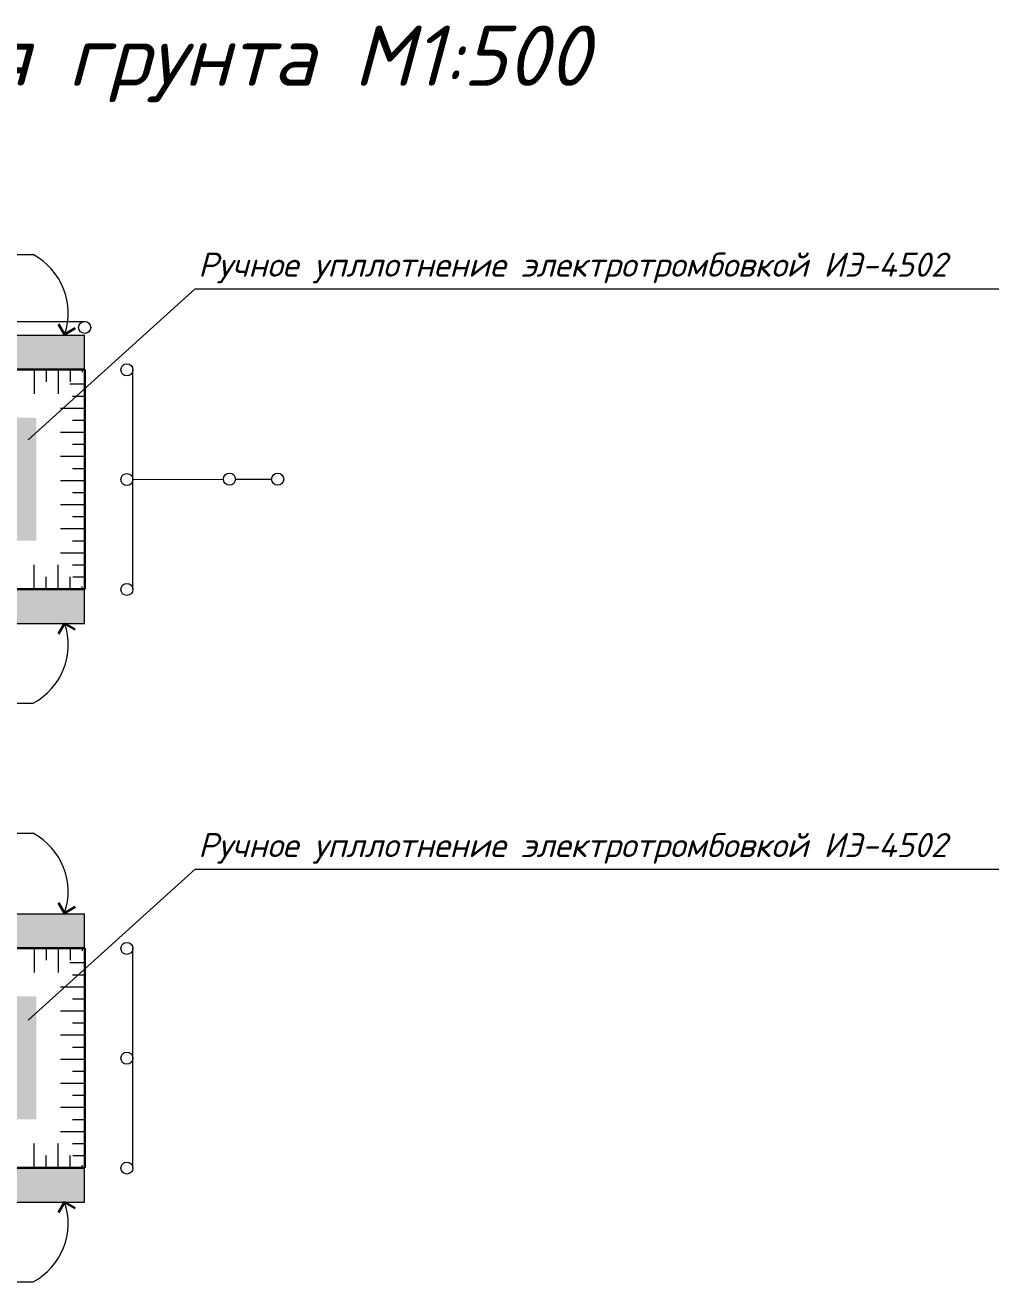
# Model space of a CAD drawing. Header units: millimetres. Extents: x 1422334 to 1587362, y 445536 to 446570.
# Drawn here: x 1587022.8 to 1587079.3, y 446307.5 to 446380.5 of the extents above; entities that cross this region are included whole.
import ezdxf

# ---------------------------------------------------------------- set-up
doc = ezdxf.new("R2010")
doc.units = ezdxf.units.MM
doc.header["$LTSCALE"] = 50
for name, color, linetype, lineweight in [('Risunochki', 7, 'Continuous', 13), ('камаз', 7, 'Continuous', 13), ('Линии склона', 7, 'Continuous', 30), ('оси траншей размеры', 7, 'Continuous', 13)]:
    doc.layers.add(name, color=color, linetype=linetype, lineweight=lineweight)
doc.styles.get("Standard").update_dxf_attribs({"font": 'isocpeui.ttf'})

msp = doc.modelspace()

# ---------------------------------------------------------------- hatches: boundary and pattern name
at = {"layer": 'Risunochki', "ltscale": 10000}
h = msp.add_hatch(dxfattribs=at)
h.set_pattern_fill('AR-CONC', color=250, scale=0.01)
h.set_pattern_definition([(50, (1587899.4608, 445683.4545), (1.8218467, -0.1593909), [0.1905, -2.0955]), (355, (1587899.4608, 445683.4545), (-0.3524342, 1.9105685), [0.1524, -1.6764058]), (100.45144, (1587899.6126, 445683.4412), (1.4694125, 1.7511775), [0.1619, -1.7809024]), (46.1842, (1587899.4608, 445683.9625), (2.7107904, -0.4204233), [0.28575, -3.14325]), (96.63556, (1587899.6867, 445683.9274), (2.3740413, 2.474261), [0.24285, -2.671356]), (351.18415, (1587899.4608, 445683.9625), (2.3740413, 2.474261), [0.2285997, -2.514597]), (21, (1587899.7148, 445683.8355), (1.516144, -1.022652), [0.1905, -2.0955]), (326, (1587899.7148, 445683.8355), (0.6180203, 1.8418797), [0.1524, -1.6764]), (71.45144, (1587899.8411, 445683.7503), (2.1341642, 0.8192277), [0.1619, -1.7808994]), (37.5, (1587899.4608, 445683.4545), (0.03088603, 0.8455504), [0, -1.65608, 0, -1.7018, 0, -1.68275]), (7.5, (1587899.4608, 445683.4545), (0.6681966, 1.00180575), [0, -0.97028, 0, -1.61798, 0, -0.64135]), (327.5, (1587898.89435, 445683.4545), (1.35590595, -0.05728744), [0, -0.635, 0, -1.9812, 0, -2.6289]), (317.5, (1587898.6403, 445683.4545), (1.4812918, 0.2542649), [0, -0.8255, 0, -1.31572, 0, -1.8669])])
h.paths.add_polyline_path([(1587026.273139, 446362.487727), (1586946.333139, 446362.487727), (1586946.333139, 446360.487727), (1587026.273139, 446360.487727)])
h = msp.add_hatch(dxfattribs=at)
h.set_pattern_fill('AR-CONC', color=250, scale=0.00076032)
h.set_pattern_definition([(50, (1587031.03994, 446346.53685), (0.13851865, -0.0121188), [0.0144841, -0.1593251]), (355, (1587031.03994, 446346.53685), (-0.0267963, 0.1452643), [0.0115873, -0.1274605]), (100.45144, (1587031.05149, 446346.53584), (0.1117224, 0.1331455), [0.0123096, -0.1354056]), (46.1842, (1587031.03994, 446346.57548), (0.2061068, -0.0319656), [0.0217261, -0.2389876]), (96.6356, (1587031.05712, 446346.57281), (0.1805031, 0.188123), [0.0184644, -0.2031085]), (351.1842, (1587031.03994, 446346.57548), (0.180503, 0.188123), [0.017381, -0.1911899]), (21, (1587031.05925, 446346.56582), (0.11527545, -0.0777543), [0.0144841, -0.1593251]), (326, (1587031.05925, 446346.56582), (0.0469893, 0.1400418), [0.0115873, -0.12746]), (71.45144, (1587031.06886, 446346.55934), (0.1622648, 0.0622875), [0.0123096, -0.1354053]), (37.5, (1587031.039943, 446346.536853), (0.00234833, 0.06428889), [0, -0.12591507, 0, -0.12939126, 0, -0.12794285]), (7.5, (1587031.03994, 446346.53685), (0.05080433, 0.0761693), [0, -0.07377233, 0, -0.12301826, 0, -0.04876312]), (327.5, (1587030.996877, 446346.536853), (0.10309224, -0.00435568), [0, -0.04828032, 0, -0.1506346, 0, -0.19988052]), (317.5, (1587030.977565, 446346.53685), (0.1126256, 0.01933227), [0, -0.0627644, 0, -0.1000368, 0, -0.14194414])])
h.paths.add_polyline_path([(1587015.718123, 446357.710782), (1587015.718123, 446350.570782), (1587023.479673, 446350.547727), (1587023.479673, 446357.687727)])
h.paths.add_polyline_path([(1587022.079673, 446356.287727), (1587022.079673, 446351.947727), (1587017.739673, 446351.947727), (1587017.739673, 446356.287727)], flags=16)
h = msp.add_hatch(dxfattribs=at)
h.set_pattern_fill('AR-CONC', color=250, scale=0.01)
h.set_pattern_definition([(50, (1587899.4608, 445670.7145), (1.8218467, -0.1593909), [0.1905, -2.0955]), (355, (1587899.4608, 445670.7145), (-0.3524342, 1.9105685), [0.1524, -1.6764058]), (100.45144, (1587899.6126, 445670.7012), (1.4694125, 1.7511775), [0.1619, -1.7809024]), (46.1842, (1587899.4608, 445671.2225), (2.7107904, -0.4204233), [0.28575, -3.14325]), (96.63556, (1587899.6867, 445671.1874), (2.3740413, 2.474261), [0.24285, -2.671356]), (351.18415, (1587899.4608, 445671.2225), (2.3740413, 2.474261), [0.2285997, -2.514597]), (21, (1587899.7148, 445671.0955), (1.516144, -1.022652), [0.1905, -2.0955]), (326, (1587899.7148, 445671.0955), (0.6180203, 1.8418797), [0.1524, -1.6764]), (71.45144, (1587899.8411, 445671.0103), (2.1341642, 0.8192277), [0.1619, -1.7808994]), (37.5, (1587899.4608, 445670.7145), (0.03088603, 0.8455504), [0, -1.65608, 0, -1.7018, 0, -1.68275]), (7.5, (1587899.4608, 445670.7145), (0.6681966, 1.00180575), [0, -0.97028, 0, -1.61798, 0, -0.64135]), (327.5, (1587898.89435, 445670.7145), (1.35590595, -0.05728744), [0, -0.635, 0, -1.9812, 0, -2.6289]), (317.5, (1587898.6403, 445670.7145), (1.4812918, 0.2542649), [0, -0.8255, 0, -1.31572, 0, -1.8669])])
h.paths.add_polyline_path([(1587026.273139, 446347.747727), (1586946.333139, 446347.747727), (1586946.333139, 446345.747727), (1587026.273139, 446345.747727)])
h = msp.add_hatch(dxfattribs=at)
h.set_pattern_fill('AR-CONC', color=250, scale=0.01)
h.set_pattern_definition([(50, (1587899.46, 445649.8545), (1.8218467, -0.1593909), [0.1905, -2.0955]), (355, (1587899.46, 445649.8545), (-0.3524342, 1.9105685), [0.1524, -1.6764058]), (100.45144, (1587899.6118, 445649.8412), (1.4694125, 1.7511775), [0.1619, -1.7809024]), (46.1842, (1587899.46, 445650.3625), (2.7107904, -0.4204233), [0.28575, -3.14325]), (96.63556, (1587899.686, 445650.3274), (2.3740413, 2.474261), [0.24285, -2.671356]), (351.18415, (1587899.46, 445650.3625), (2.3740413, 2.474261), [0.2285997, -2.514597]), (21, (1587899.714, 445650.2355), (1.516144, -1.022652), [0.1905, -2.0955]), (326, (1587899.714, 445650.2355), (0.6180203, 1.8418797), [0.1524, -1.6764]), (71.45144, (1587899.8404, 445650.1503), (2.1341642, 0.8192277), [0.1619, -1.7808994]), (37.5, (1587899.46, 445649.8545), (0.03088603, 0.8455504), [0, -1.65608, 0, -1.7018, 0, -1.68275]), (7.5, (1587899.46, 445649.8545), (0.6681966, 1.00180575), [0, -0.97028, 0, -1.61798, 0, -0.64135]), (327.5, (1587898.8936, 445649.8545), (1.35590595, -0.05728744), [0, -0.635, 0, -1.9812, 0, -2.6289]), (317.5, (1587898.6396, 445649.8545), (1.4812918, 0.2542649), [0, -0.8255, 0, -1.31572, 0, -1.8669])])
h.paths.add_polyline_path([(1587026.272379, 446328.887727), (1586946.332379, 446328.887727), (1586946.332379, 446326.887727), (1587026.272379, 446326.887727)])
h = msp.add_hatch(dxfattribs=at)
h.set_pattern_fill('AR-CONC', color=250, scale=0.00076032)
h.set_pattern_definition([(50, (1586963.83994, 446312.92956), (0.13851865, -0.0121188), [0.0144841, -0.15932506]), (355, (1586963.83994, 446312.92956), (-0.02679628, 0.14526434), [0.01158728, -0.1274605]), (100.45144, (1586963.85149, 446312.92855), (0.11172237, 0.13314553), [0.0123096, -0.13540557]), (46.1842, (1586963.83994, 446312.96818), (0.2061068, -0.0319656), [0.02172614, -0.2389876]), (96.63556, (1586963.85712, 446312.96552), (0.1805031, 0.188123), [0.0184644, -0.20310855]), (351.18415, (1586963.83994, 446312.96818), (0.1805031, 0.188123), [0.0173809, -0.19118986]), (21, (1586963.85925, 446312.95853), (0.11527545, -0.07775428), [0.0144841, -0.15932506]), (326, (1586963.85925, 446312.95853), (0.04698932, 0.1400418), [0.01158728, -0.12746004]), (71.45144, (1586963.86886, 446312.95205), (0.16226477, 0.06228752), [0.0123096, -0.13540534]), (37.5, (1586963.839943, 446312.92956), (0.002348327, 0.064288887), [0, -0.12591507, 0, -0.12939126, 0, -0.12794285]), (7.5, (1586963.83994, 446312.92956), (0.050804326, 0.076169295), [0, -0.07377233, 0, -0.123018255, 0, -0.04876312]), (327.5, (1586963.796877, 446312.92956), (0.10309224, -0.00435568), [0, -0.04828032, 0, -0.1506346, 0, -0.19988052]), (317.5, (1586963.777565, 446312.92956), (0.11262558, 0.01933227), [0, -0.06276442, 0, -0.10003682, 0, -0.14194414])])
h.paths.add_polyline_path([(1587023.479673, 446324.087727), (1587023.479673, 446316.947727), (1587017.479673, 446316.947727), (1587017.479673, 446324.087727)])
h.paths.add_polyline_path([(1587018.579673, 446321.870782), (1587018.579673, 446319.210782), (1587021.239673, 446319.210782), (1587021.239673, 446321.870782)], flags=16)
h = msp.add_hatch(dxfattribs=at)
h.set_pattern_fill('AR-CONC', color=250, scale=0.01)
h.set_pattern_definition([(50, (1587899.46, 445637.1145), (1.8218467, -0.1593909), [0.1905, -2.0955]), (355, (1587899.46, 445637.1145), (-0.3524342, 1.9105685), [0.1524, -1.6764058]), (100.45144, (1587899.6118, 445637.1012), (1.4694125, 1.7511775), [0.1619, -1.7809024]), (46.1842, (1587899.46, 445637.6225), (2.7107904, -0.4204233), [0.28575, -3.14325]), (96.63556, (1587899.686, 445637.5874), (2.3740413, 2.474261), [0.24285, -2.671356]), (351.18415, (1587899.46, 445637.6225), (2.3740413, 2.474261), [0.2285997, -2.514597]), (21, (1587899.714, 445637.4955), (1.516144, -1.022652), [0.1905, -2.0955]), (326, (1587899.714, 445637.4955), (0.6180203, 1.8418797), [0.1524, -1.6764]), (71.45144, (1587899.8404, 445637.4103), (2.1341642, 0.8192277), [0.1619, -1.7808994]), (37.5, (1587899.46, 445637.1145), (0.03088603, 0.8455504), [0, -1.65608, 0, -1.7018, 0, -1.68275]), (7.5, (1587899.46, 445637.1145), (0.6681966, 1.00180575), [0, -0.97028, 0, -1.61798, 0, -0.64135]), (327.5, (1587898.8936, 445637.1145), (1.35590595, -0.05728744), [0, -0.635, 0, -1.9812, 0, -2.6289]), (317.5, (1587898.6396, 445637.1145), (1.4812918, 0.2542649), [0, -0.8255, 0, -1.31572, 0, -1.8669])])
h.paths.add_polyline_path([(1587026.272379, 446314.147727), (1586946.332379, 446314.147727), (1586946.332379, 446312.147727), (1587026.272379, 446312.147727)])

# ---------------------------------------------------------------- linework, layer by layer
for p, q in [((1586946.333139, 446367.164986, 8264.642599), (1587023.290124, 446367.164986, 8264.642599)), ((1586946.333139, 446362.487727, 8264.642599), (1587026.273139, 446362.487727, 8264.642599)), ((1587026.273139, 446360.487727, 8264.642599), (1587026.273139, 446362.487727, 8264.642599)), ((1587026.273139, 446345.747727, 8264.642599), (1587026.273139, 446347.747727, 8264.642599)), ((1586946.333139, 446345.747727, 8264.642599), (1587026.273139, 446345.747727, 8264.642599)), ((1586946.333139, 446341.116578, 8264.642599), (1587023.290124, 446341.116578, 8264.642599)), ((1586946.332379, 446333.564986, 8264.642599), (1587023.289364, 446333.564986, 8264.642599)), ((1586946.332379, 446328.887727, 8264.642599), (1587026.272379, 446328.887727, 8264.642599)), ((1587026.272379, 446326.887727, 8264.642599), (1587026.272379, 446328.887727, 8264.642599)), ((1587026.272379, 446312.147727, 8264.642599), (1587026.272379, 446314.147727, 8264.642599)), ((1586946.332379, 446312.147727, 8264.642599), (1587026.272379, 446312.147727, 8264.642599)), ((1586946.332379, 446307.516578, 8264.642599), (1587023.289364, 446307.516578, 8264.642599))]:
    msp.add_line(p, q, dxfattribs=at)
at = {"layer": 'Risunochki', "lineweight": 30, "ltscale": 10000}
for p, q in [((1587025.11708, 446362.533836, 8264.642599), (1587024.7588, 446363.135198, 8264.642599)), ((1587025.11708, 446362.533836, 8264.642599), (1587025.718441, 446362.892116, 8264.642599)), ((1587025.11708, 446345.747727, 8264.642599), (1587024.7588, 446345.146366, 8264.642599)), ((1587025.11708, 446345.747727, 8264.642599), (1587025.718441, 446345.389447, 8264.642599)), ((1587025.11632, 446328.933836, 8264.642599), (1587024.75804, 446329.535198, 8264.642599)), ((1587025.11632, 446328.933836, 8264.642599), (1587025.717681, 446329.292116, 8264.642599)), ((1587025.11632, 446312.147727, 8264.642599), (1587024.75804, 446311.546366, 8264.642599)), ((1587025.11632, 446312.147727, 8264.642599), (1587025.717681, 446311.789447, 8264.642599))]:
    msp.add_line(p, q, dxfattribs=at)
at = {"layer": 'Risunochki', "ltscale": 10000}
for centre, start, end in [((1587021.47323, 446363.772299, 8264.642599), 341.22826519, 61.82950446), ((1587021.47323, 446344.509265, 8264.642599), 298.17049554, 18.77173481), ((1587021.47247, 446330.172299, 8264.642599), 341.22826519, 61.82950446), ((1587021.47247, 446310.909265, 8264.642599), 298.17049554, 18.77173481)]:
    msp.add_arc(centre, 3.848562, start, end, dxfattribs=at)
at = {"layer": 'камаз', "ltscale": 10000}
for p, q in [((1587032.699809, 446365.183061, 8264.642599), (1587023.008571, 446356.415941, 8264.642599)), ((1587032.699809, 446365.183061, 8264.642599), (1587079.337047, 446365.183061, 8264.642599)), ((1587032.699809, 446331.480906, 8264.642599), (1587023.008571, 446322.713786, 8264.642599)), ((1587032.699809, 446331.480906, 8264.642599), (1587079.337047, 446331.480906, 8264.642599))]:
    msp.add_line(p, q, dxfattribs=at)
at = {"layer": 'Линии склона', "ltscale": 10000}
for p, q in [((1586946.339673, 446360.487727, 8264.642599), (1587026.279673, 446360.487727, 8264.642599)), ((1587026.279673, 446360.487727, 8264.642599), (1587026.279673, 446347.747727, 8264.642599)), ((1586946.339673, 446347.747727, 8264.642599), (1587026.279673, 446347.747727, 8264.642599)), ((1586946.339673, 446326.887727, 8264.642599), (1587026.279673, 446326.887727, 8264.642599)), ((1587026.279673, 446326.887727, 8264.642599), (1587026.279673, 446314.147727, 8264.642599)), ((1586946.339673, 446314.147727, 8264.642599), (1587026.279673, 446314.147727, 8264.642599))]:
    msp.add_line(p, q, dxfattribs=at)
at = {"layer": 'оси траншей размеры', "ltscale": 10000}
for p, q in [((1586946.339673, 446363.287727, 8264.642599), (1587026.279673, 446363.287727, 8264.642599)), ((1587023.339673, 446360.487727, 8264.642599), (1587023.339673, 446359.087727, 8264.642599)), ((1587024.039673, 446360.487727, 8264.642599), (1587024.039673, 446359.787727, 8264.642599)), ((1587024.739673, 446360.487727, 8264.642599), (1587024.739673, 446359.087727, 8264.642599)), ((1587025.439673, 446360.487727, 8264.642599), (1587025.439673, 446359.787727, 8264.642599)), ((1587026.139673, 446360.487727, 8264.642599), (1587026.139673, 446360.347727, 8264.642599)), ((1587029.079673, 446347.747727, 8264.642599), (1587029.079673, 446360.487727, 8264.642599)), ((1587026.279673, 446359.633834, 8264.642599), (1587025.42578, 446359.633834, 8264.642599)), ((1587026.279673, 446358.933834, 8264.642599), (1587025.579673, 446358.933834, 8264.642599)), ((1587026.279673, 446358.233834, 8264.642599), (1587024.879673, 446358.233834, 8264.642599)), ((1587026.279673, 446357.533834, 8264.642599), (1587025.579673, 446357.533834, 8264.642599)), ((1587026.279673, 446356.833834, 8264.642599), (1587024.879673, 446356.833834, 8264.642599)), ((1587026.279673, 446356.133834, 8264.642599), (1587025.579673, 446356.133834, 8264.642599)), ((1587026.279673, 446355.433834, 8264.642599), (1587024.879673, 446355.433834, 8264.642599)), ((1587026.279673, 446354.033834, 8264.642599), (1587024.879673, 446354.033834, 8264.642599)), ((1587026.279673, 446354.733834, 8264.642599), (1587025.579673, 446354.733834, 8264.642599)), ((1587029.079947, 446354.103874, 8264.642599), (1587034.32995, 446354.125488, 8264.642599)), ((1587035.029947, 446354.126929, 8264.642599), (1587037.129947, 446354.126929, 8264.642599)), ((1587026.279673, 446353.333834, 8264.642599), (1587025.579673, 446353.333834, 8264.642599)), ((1587026.279673, 446352.633834, 8264.642599), (1587024.879673, 446352.633834, 8264.642599)), ((1587026.279673, 446351.933834, 8264.642599), (1587025.579673, 446351.933834, 8264.642599)), ((1587026.279673, 446351.233834, 8264.642599), (1587024.879673, 446351.233834, 8264.642599)), ((1587026.279673, 446350.533834, 8264.642599), (1587025.579673, 446350.533834, 8264.642599)), ((1587026.279673, 446349.833834, 8264.642599), (1587024.879673, 446349.833834, 8264.642599)), ((1587023.339673, 446347.747727, 8264.642599), (1587023.339673, 446349.147727, 8264.642599)), ((1587024.739673, 446347.747727, 8264.642599), (1587024.739673, 446349.147727, 8264.642599)), ((1587026.279673, 446349.133834, 8264.642599), (1587025.579673, 446349.133834, 8264.642599)), ((1587024.039673, 446347.747727, 8264.642599), (1587024.039673, 446348.447727, 8264.642599)), ((1587025.439673, 446347.747727, 8264.642599), (1587025.439673, 446348.447727, 8264.642599)), ((1587026.279673, 446348.433834, 8264.642599), (1587025.593566, 446348.433834, 8264.642599)), ((1587026.139673, 446347.747727, 8264.642599), (1587026.139673, 446347.887727, 8264.642599)), ((1587023.339673, 446326.887727, 8264.642599), (1587023.339673, 446325.487727, 8264.642599)), ((1587024.039673, 446326.887727, 8264.642599), (1587024.039673, 446326.187727, 8264.642599)), ((1587024.739673, 446326.887727, 8264.642599), (1587024.739673, 446325.487727, 8264.642599)), ((1587025.439673, 446326.887727, 8264.642599), (1587025.439673, 446326.187727, 8264.642599)), ((1587026.139673, 446326.887727, 8264.642599), (1587026.139673, 446326.747727, 8264.642599)), ((1587029.079673, 446314.147727, 8264.642599), (1587029.079673, 446326.887727, 8264.642599)), ((1587026.279673, 446326.033834, 8264.642599), (1587025.42578, 446326.033834, 8264.642599)), ((1587026.279673, 446325.333834, 8264.642599), (1587025.579673, 446325.333834, 8264.642599)), ((1587026.279673, 446324.633834, 8264.642599), (1587024.879673, 446324.633834, 8264.642599)), ((1587026.279673, 446323.933834, 8264.642599), (1587025.579673, 446323.933834, 8264.642599)), ((1587026.279673, 446323.233834, 8264.642599), (1587024.879673, 446323.233834, 8264.642599)), ((1587026.279673, 446322.533834, 8264.642599), (1587025.579673, 446322.533834, 8264.642599)), ((1587026.279673, 446321.833834, 8264.642599), (1587024.879673, 446321.833834, 8264.642599)), ((1587026.279673, 446321.133834, 8264.642599), (1587025.579673, 446321.133834, 8264.642599)), ((1587026.279673, 446320.433834, 8264.642599), (1587024.879673, 446320.433834, 8264.642599)), ((1587026.279673, 446319.733834, 8264.642599), (1587025.579673, 446319.733834, 8264.642599)), ((1587026.279673, 446319.033834, 8264.642599), (1587024.879673, 446319.033834, 8264.642599)), ((1587026.279673, 446318.333834, 8264.642599), (1587025.579673, 446318.333834, 8264.642599)), ((1587026.279673, 446317.633834, 8264.642599), (1587024.879673, 446317.633834, 8264.642599)), ((1587026.279673, 446316.933834, 8264.642599), (1587025.579673, 446316.933834, 8264.642599)), ((1587026.279673, 446316.233834, 8264.642599), (1587024.879673, 446316.233834, 8264.642599)), ((1587023.339673, 446314.147727, 8264.642599), (1587023.339673, 446315.547727, 8264.642599)), ((1587024.739673, 446314.147727, 8264.642599), (1587024.739673, 446315.547727, 8264.642599)), ((1587026.279673, 446315.533834, 8264.642599), (1587025.579673, 446315.533834, 8264.642599)), ((1587024.039673, 446314.147727, 8264.642599), (1587024.039673, 446314.847727, 8264.642599)), ((1587025.439673, 446314.147727, 8264.642599), (1587025.439673, 446314.847727, 8264.642599)), ((1587026.279673, 446314.833834, 8264.642599), (1587025.593566, 446314.833834, 8264.642599)), ((1587026.139673, 446314.147727, 8264.642599), (1587026.139673, 446314.287727, 8264.642599))]:
    msp.add_line(p, q, dxfattribs=at)
for centre in [(1587026.279673, 446362.937752, 8264.642599), (1587028.729947, 446360.478525, 8264.642599), (1587028.729947, 446354.103874, 8264.642599), (1587034.679947, 446354.126929, 8264.642599), (1587037.479947, 446354.126929, 8264.642599), (1587028.729673, 446347.724663, 8264.642599), (1587028.729947, 446326.878525, 8264.642599), (1587028.729947, 446320.503874, 8264.642599), (1587028.729673, 446314.124663, 8264.642599)]:
    msp.add_circle(centre, 0.35, dxfattribs=at)

# ---------------------------------------------------------------- texts
at = {"layer": 'камаз', "ltscale": 10000, "char_height": 1.4, "attachment_point": 1}
for insert in [(1587032.867083, 446367.281811, 8264.642599), (1587032.867083, 446333.579656, 8264.642599)]:
    msp.add_mtext_dynamic_manual_height_columns('Ручное упллотнение электротромбовкой ИЭ-4502', width=47.69342836, gutter_width=25, heights=[0], dxfattribs=dict(at, insert=insert))
at = {"layer": 'оси траншей размеры', "ltscale": 10000, "insert": (1586927.724628, 446380.467842, 8264.642599), "char_height": 3.5, "attachment_point": 1}
msp.add_mtext_dynamic_manual_height_columns('Схема обратной засыпки и разравнивания грунта М1:500', width=231.11816767, gutter_width=25, heights=[0], dxfattribs=at)

doc.saveas('drawing.dxf')
